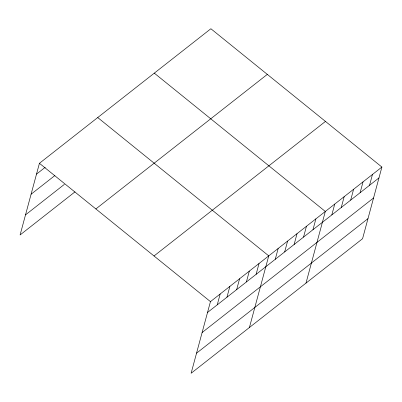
<?xml version="1.0" encoding="UTF-8"?>
<svg xmlns="http://www.w3.org/2000/svg" width="402" height="402" viewBox="0 0 402 402"><rect width="100%" height="100%" fill="white"/><g stroke="black" fill="none" stroke-linecap="round" stroke-linejoin="round"><path stroke-width="0.6" d="M381.9 167.061L210.452 301.621L191.121 373.262L362.569 238.703L381.9 167.061L210.879 28.738L39.431 163.297L20.1 234.939L74.993 191.86M217.241 304.847L220.17 293.998M226.954 297.219L229.884 286.37M236.672 289.596L239.597 278.747M246.386 281.968L249.315 271.119M256.104 274.345L259.029 263.496M249.416 327.509L268.747 255.868L97.721 117.55M275.249 259.32L278.174 248.471M284.676 251.918L287.606 241.069M294.108 244.516L297.033 233.668M303.535 237.115L306.465 226.266M312.967 229.713L315.892 218.864M305.992 283.108L325.324 211.467L154.298 73.144M331.826 214.914L334.75 204.065M341.253 207.512L344.182 196.663M350.685 200.111L353.609 189.262M360.112 192.709L363.041 181.86M369.544 185.312L372.468 174.463M36.502 174.146L45.245 167.282M31.09 194.211L54.893 175.528M25.512 214.879L64.375 184.377M95.867 208.945L267.315 74.385M154.016 255.973L325.464 121.414M207.527 312.47L378.97 177.91M202.111 332.529L373.558 197.97M196.538 353.202L367.981 218.638M39.431 163.297L210.452 301.621"/></g></svg>
